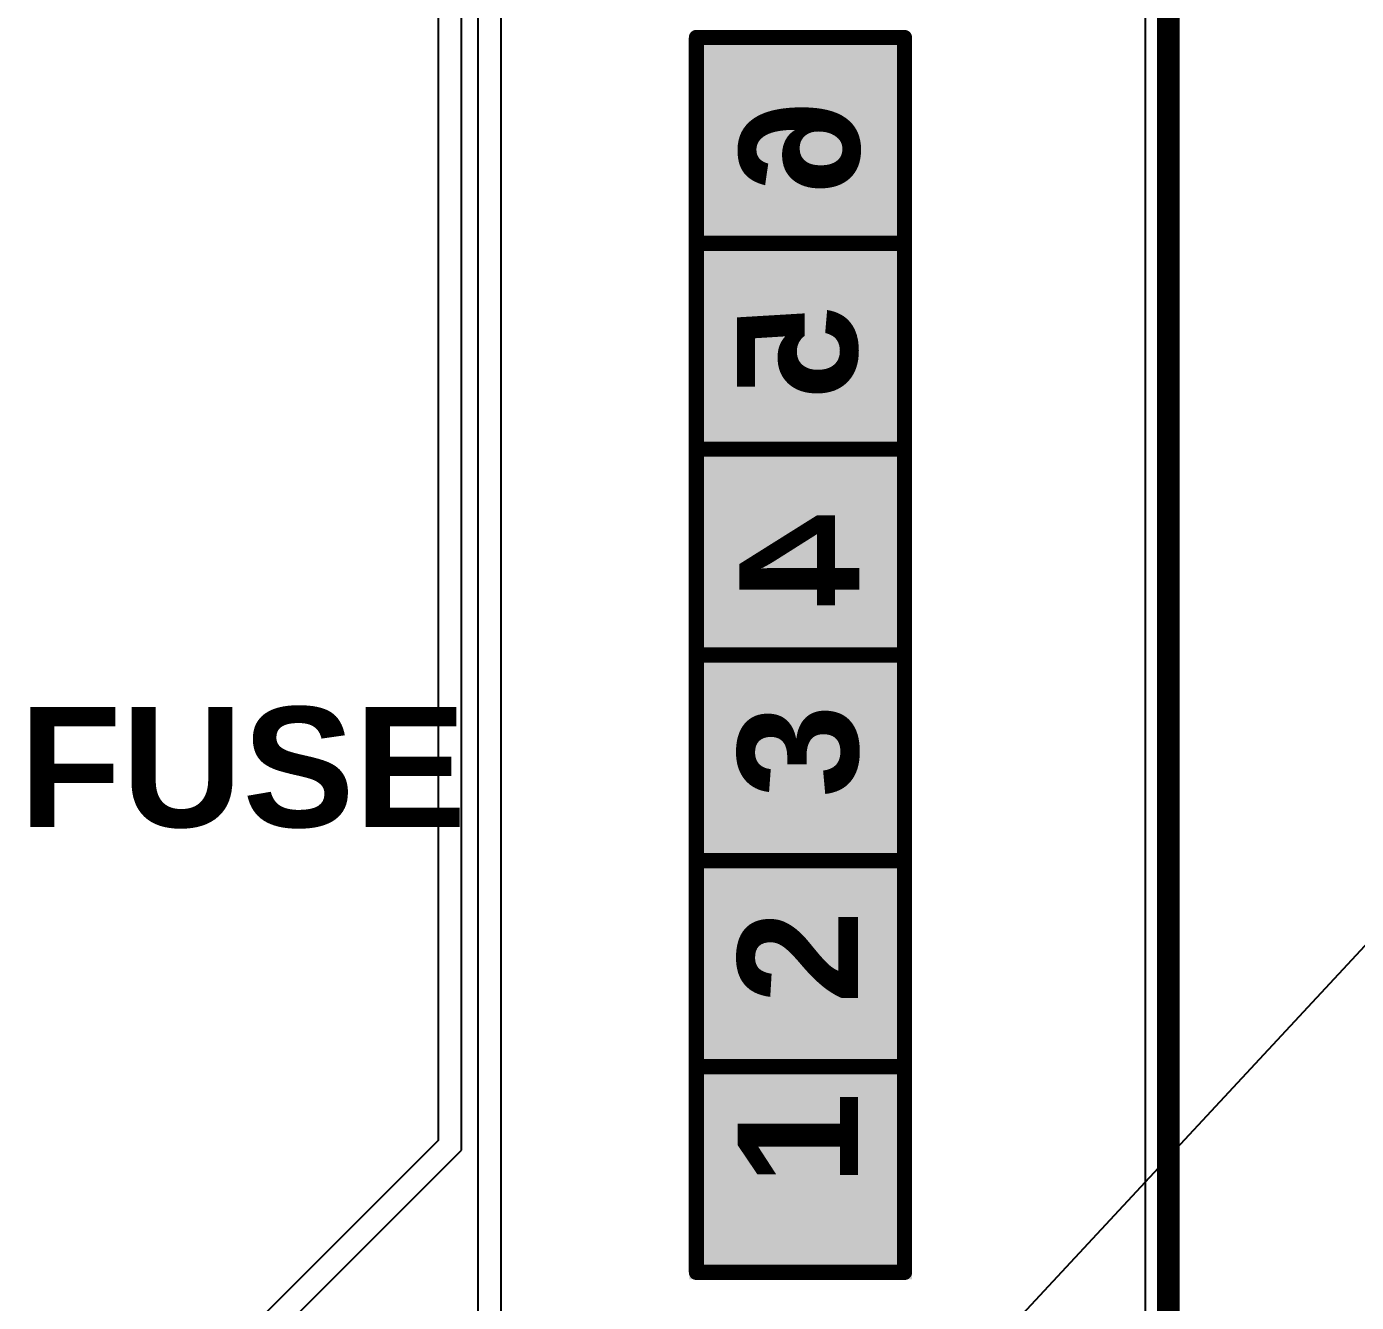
# Model space of a CAD drawing. Header units: inches. Extents: x 0 to 5379, y 0 to 5429.
# Drawn here: x 330.98 to 353.13, y 15.83 to 37.08 of the extents above; entities that cross this region are included whole.
import ezdxf

# ---------------------------------------------------------------- set-up
doc = ezdxf.new("R2010")
doc.units = ezdxf.units.IN
for name, color, linetype in [('Board Outline', 216, 'Continuous'), ('Bottom Layer', 5, 'Continuous'), ('Bottom Solder', 6, 'Continuous'), ('GND01', 16, 'Continuous'), ('GND02', 76, 'Continuous'), ('Multi-Layer', 9, 'Continuous'), ('PWR', 156, 'Continuous'), ('SIG 01', 90, 'Continuous'), ('Top Layer', 1, 'Continuous'), ('Top Overlay', 2, 'Continuous'), ('Top Solder', 216, 'Continuous')]:
    doc.layers.add(name, color=color, linetype=linetype)
doc.styles.add('Arial_Bold', font='', dxfattribs={"height": 0.2})
doc.styles.get('Arial_Bold').set_extended_font_data('Arial', bold=True)

msp = doc.modelspace()

# ---------------------------------------------------------------- hatches: boundary and pattern name
at = {"layer": 'Bottom Solder'}
msp.add_hatch(color=6, dxfattribs=at).paths.add_polyline_path([(342.024, 16.209), (345.733, 16.209), (345.733, 36.901), (342.024, 36.901)])
at = {"layer": 'Top Solder'}
msp.add_hatch(color=216, dxfattribs=at).paths.add_polyline_path([(342.024, 16.209), (345.733, 16.209), (345.733, 36.901), (342.024, 36.901)])

# ---------------------------------------------------------------- linework, layer by layer
at = {"layer": 'Board Outline'}
msp.add_lwpolyline([(350, 0, 0.381, 0.381, 0), (350, 220, 0.381, 0.381, 0)], format="xyseb", dxfattribs=at)
at = {"layer": 'Bottom Layer'}
for p, q in [((349.612, 58.96), (349.612, 9.671)), ((345.544, 36.901), (342.191, 36.901)), ((342.191, 36.901), (342.191, 16.332)), ((345.544, 16.332), (345.544, 36.901)), ((342.191, 16.332), (345.544, 16.332))]:
    msp.add_line(p, q, dxfattribs=at)
for points in [[(342.14, 16.327, 0.254, 0.254, 0), (342.14, 36.901, 0.254, 0.254, 0)], [(342.14, 36.901, 0.254, 0.254, 0), (345.606, 36.901, 0.254, 0.254, 0)], [(345.606, 16.327, 0.254, 0.254, 0), (345.606, 36.901, 0.254, 0.254, 0)], [(342.14, 33.472, 0.254, 0.254, 0), (345.606, 33.472, 0.254, 0.254, 0)], [(342.14, 30.043, 0.254, 0.254, 0), (345.606, 30.043, 0.254, 0.254, 0)], [(342.14, 26.614, 0.254, 0.254, 0), (345.606, 26.614, 0.254, 0.254, 0)], [(342.14, 23.185, 0.254, 0.254, 0), (345.606, 23.185, 0.254, 0.254, 0)], [(342.14, 19.756, 0.254, 0.254, 0), (345.606, 19.756, 0.254, 0.254, 0)], [(342.14, 16.327, 0.254, 0.254, 0), (345.606, 16.327, 0.254, 0.254, 0)]]:
    msp.add_lwpolyline(points, format="xyseb", dxfattribs=at)
for points in [[(342.077, 36.901, 0.127, 0.127, 1), (342.204, 36.901, 0.127, 0.127, 1)], [(342.077, 36.901, 0.127, 0.127, 1), (342.204, 36.901, 0.127, 0.127, 1)], [(345.542, 36.901, 0.127, 0.127, 1), (345.669, 36.901, 0.127, 0.127, 1)], [(345.542, 36.901, 0.127, 0.127, 1), (345.669, 36.901, 0.127, 0.127, 1)], [(342.077, 33.472, 0.127, 0.127, 1), (342.204, 33.472, 0.127, 0.127, 1)], [(345.542, 33.472, 0.127, 0.127, 1), (345.669, 33.472, 0.127, 0.127, 1)], [(342.077, 30.043, 0.127, 0.127, 1), (342.204, 30.043, 0.127, 0.127, 1)], [(345.542, 30.043, 0.127, 0.127, 1), (345.669, 30.043, 0.127, 0.127, 1)], [(342.077, 26.614, 0.127, 0.127, 1), (342.204, 26.614, 0.127, 0.127, 1)], [(345.542, 26.614, 0.127, 0.127, 1), (345.669, 26.614, 0.127, 0.127, 1)], [(342.077, 23.185, 0.127, 0.127, 1), (342.204, 23.185, 0.127, 0.127, 1)], [(345.542, 23.185, 0.127, 0.127, 1), (345.669, 23.185, 0.127, 0.127, 1)], [(342.077, 19.756, 0.127, 0.127, 1), (342.204, 19.756, 0.127, 0.127, 1)], [(345.542, 19.756, 0.127, 0.127, 1), (345.669, 19.756, 0.127, 0.127, 1)], [(342.077, 16.327, 0.127, 0.127, 1), (342.204, 16.327, 0.127, 0.127, 1)], [(342.077, 16.327, 0.127, 0.127, 1), (342.204, 16.327, 0.127, 0.127, 1)], [(345.542, 16.327, 0.127, 0.127, 1), (345.669, 16.327, 0.127, 0.127, 1)], [(345.542, 16.327, 0.127, 0.127, 1), (345.669, 16.327, 0.127, 0.127, 1)]]:
    msp.add_lwpolyline(points, format="xyseb", close=True, dxfattribs=at)
at = {"layer": 'Bottom Solder'}
msp.add_line((344.478, 12.307), (5379.208, 5429.208), dxfattribs=at)
at = {"layer": 'GND01'}
for p, q in [((349.612, 219.612), (349.612, 0.388)), ((345.544, 36.901), (342.191, 36.901)), ((342.191, 36.901), (342.191, 16.332)), ((345.544, 16.332), (345.544, 36.901)), ((342.191, 16.332), (345.544, 16.332))]:
    msp.add_line(p, q, dxfattribs=at)
at = {"layer": 'GND02'}
for p, q in [((349.612, 219.612), (349.612, 0.388)), ((345.544, 36.901), (342.191, 36.901)), ((342.191, 36.901), (342.191, 33.082)), ((345.544, 16.332), (345.544, 36.901)), ((342.191, 33.082), (342.183, 33.082)), ((342.183, 33.082), (342.183, 30.479)), ((342.183, 30.479), (342.191, 30.479)), ((342.191, 30.479), (342.191, 16.332)), ((342.191, 16.332), (345.544, 16.332))]:
    msp.add_line(p, q, dxfattribs=at)
at = {"layer": 'Multi-Layer'}
for p, q in [((342.191, 16.332), (342.191, 36.901)), ((342.191, 36.901), (345.544, 36.901)), ((345.544, 36.901), (345.544, 16.332)), ((345.544, 16.332), (342.191, 16.332))]:
    msp.add_line(p, q, dxfattribs=at)
at = {"layer": 'PWR'}
for p, q in [((349.612, 136.347), (349.612, 0.388)), ((338.226, 18.364), (338.226, 87.173)), ((337.838, 58.052), (337.838, 18.525)), ((345.544, 36.901), (342.191, 36.901)), ((342.191, 36.901), (342.191, 16.332)), ((345.544, 16.332), (345.544, 36.901)), ((337.838, 18.525), (329.734, 10.421)), ((329.895, 10.033), (338.226, 18.364)), ((342.191, 16.332), (345.544, 16.332))]:
    msp.add_line(p, q, dxfattribs=at)
at = {"layer": 'SIG 01'}
for p, q in [((349.612, 219.612), (349.612, 0.388)), ((338.887, 15.138), (338.887, 138.904)), ((338.498, 138.045), (338.498, 15.299)), ((345.544, 36.901), (342.191, 36.901)), ((342.191, 36.901), (342.191, 16.332)), ((345.544, 16.332), (345.544, 36.901)), ((342.191, 16.332), (345.544, 16.332))]:
    msp.add_line(p, q, dxfattribs=at)
at = {"layer": 'Top Layer'}
for p, q in [((349.612, 72.415), (349.612, 9.671)), ((345.544, 36.901), (342.191, 36.901)), ((342.191, 36.901), (342.191, 16.332)), ((345.544, 16.332), (345.544, 36.901)), ((342.191, 16.332), (345.544, 16.332))]:
    msp.add_line(p, q, dxfattribs=at)
for points in [[(342.14, 16.327, 0.254, 0.254, 0), (342.14, 36.901, 0.254, 0.254, 0)], [(342.14, 36.901, 0.254, 0.254, 0), (345.606, 36.901, 0.254, 0.254, 0)], [(345.606, 16.327, 0.254, 0.254, 0), (345.606, 36.901, 0.254, 0.254, 0)], [(342.14, 33.472, 0.254, 0.254, 0), (345.606, 33.472, 0.254, 0.254, 0)], [(342.14, 30.043, 0.254, 0.254, 0), (345.606, 30.043, 0.254, 0.254, 0)], [(342.14, 30.043, 0.254, 0.254, 0), (345.606, 30.043, 0.254, 0.254, 0)], [(342.14, 26.614, 0.254, 0.254, 0), (345.606, 26.614, 0.254, 0.254, 0)], [(342.14, 23.185, 0.254, 0.254, 0), (345.606, 23.185, 0.254, 0.254, 0)], [(342.14, 19.756, 0.254, 0.254, 0), (345.606, 19.756, 0.254, 0.254, 0)], [(342.14, 16.327, 0.254, 0.254, 0), (345.606, 16.327, 0.254, 0.254, 0)]]:
    msp.add_lwpolyline(points, format="xyseb", dxfattribs=at)
for points in [[(342.077, 36.901, 0.127, 0.127, 1), (342.204, 36.901, 0.127, 0.127, 1)], [(342.077, 36.901, 0.127, 0.127, 1), (342.204, 36.901, 0.127, 0.127, 1)], [(345.542, 36.901, 0.127, 0.127, 1), (345.669, 36.901, 0.127, 0.127, 1)], [(345.542, 36.901, 0.127, 0.127, 1), (345.669, 36.901, 0.127, 0.127, 1)], [(342.077, 33.472, 0.127, 0.127, 1), (342.204, 33.472, 0.127, 0.127, 1)], [(345.542, 33.472, 0.127, 0.127, 1), (345.669, 33.472, 0.127, 0.127, 1)], [(342.077, 30.043, 0.127, 0.127, 1), (342.204, 30.043, 0.127, 0.127, 1)], [(342.077, 30.043, 0.127, 0.127, 1), (342.204, 30.043, 0.127, 0.127, 1)], [(345.542, 30.043, 0.127, 0.127, 1), (345.669, 30.043, 0.127, 0.127, 1)], [(345.542, 30.043, 0.127, 0.127, 1), (345.669, 30.043, 0.127, 0.127, 1)], [(342.077, 26.614, 0.127, 0.127, 1), (342.204, 26.614, 0.127, 0.127, 1)], [(345.542, 26.614, 0.127, 0.127, 1), (345.669, 26.614, 0.127, 0.127, 1)], [(342.077, 23.185, 0.127, 0.127, 1), (342.204, 23.185, 0.127, 0.127, 1)], [(345.542, 23.185, 0.127, 0.127, 1), (345.669, 23.185, 0.127, 0.127, 1)], [(342.077, 19.756, 0.127, 0.127, 1), (342.204, 19.756, 0.127, 0.127, 1)], [(345.542, 19.756, 0.127, 0.127, 1), (345.669, 19.756, 0.127, 0.127, 1)], [(342.077, 16.327, 0.127, 0.127, 1), (342.204, 16.327, 0.127, 0.127, 1)], [(342.077, 16.327, 0.127, 0.127, 1), (342.204, 16.327, 0.127, 0.127, 1)], [(345.542, 16.327, 0.127, 0.127, 1), (345.669, 16.327, 0.127, 0.127, 1)], [(345.542, 16.327, 0.127, 0.127, 1), (345.669, 16.327, 0.127, 0.127, 1)]]:
    msp.add_lwpolyline(points, format="xyseb", close=True, dxfattribs=at)
at = {"layer": 'Top Solder'}
msp.add_line((344.478, 12.307), (5379.208, 5429.208), dxfattribs=at)

# ---------------------------------------------------------------- texts
at = {"layer": 'Bottom Layer', "style": 'Arial_Bold', "text_generation_flag": 2}
msp.add_text('6', height=2, rotation=90, dxfattribs=at).set_placement((344.854, 35.84))
at = {"layer": 'GND01', "style": 'Arial_Bold'}
msp.add_text('2', height=2, rotation=90, dxfattribs=at).set_placement((344.829, 20.804))
at = {"layer": 'GND02', "style": 'Arial_Bold', "text_generation_flag": 2}
msp.add_text('5', height=2, rotation=90, dxfattribs=at).set_placement((344.817, 32.447))
at = {"layer": 'PWR', "style": 'Arial_Bold', "text_generation_flag": 2}
msp.add_text('4', height=2, rotation=90, dxfattribs=at).set_placement((344.854, 28.982))
at = {"layer": 'SIG 01', "style": 'Arial_Bold'}
msp.add_text('3', height=2, rotation=90, dxfattribs=at).set_placement((344.829, 24.233))
at = {"layer": 'Top Layer', "style": 'Arial_Bold'}
msp.add_text('1', height=2, rotation=90, dxfattribs=at).set_placement((344.829, 17.771))
at = {"layer": 'Top Overlay', "style": 'Arial_Bold'}
msp.add_text('FUSE', height=2, rotation=360, dxfattribs=at).set_placement((330.857, 23.747))

doc.saveas('drawing.dxf')
